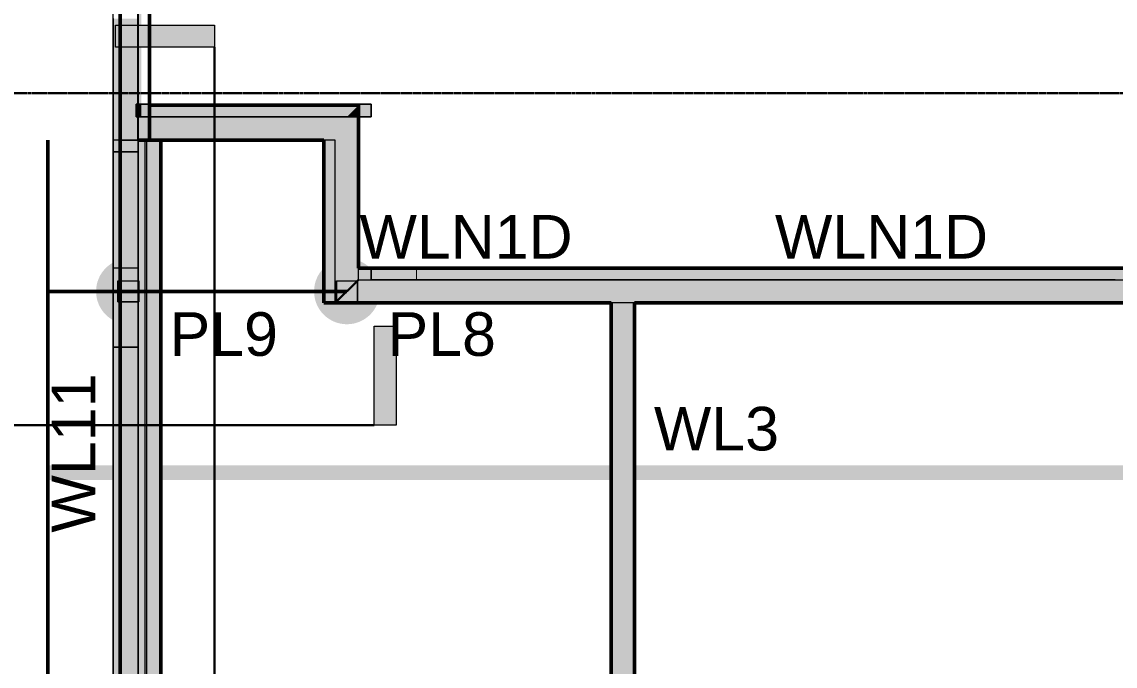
# Model space of a CAD drawing. Header units: inches. Extents: x -4126 to -1814, y 9773 to 12338.
# Drawn here: x -3863.2 to -3486.9, y 11650.1 to 11871.7 of the extents above; entities that cross this region are included whole.
import ezdxf

# ---------------------------------------------------------------- set-up
doc = ezdxf.new("R2010")
doc.units = ezdxf.units.IN
doc.header["$MEASUREMENT"] = 0
doc.linetypes.add('Grid Line 1_2_', pattern=[0.875, 0.5, -0.125, 0.125, -0.125])
for name, color, linetype, lineweight in [('A-WALL', 113, 'Continuous', 13), ('G-ANNO-SCHD', 231, 'Continuous', 30), ('G-ANNO-SYMB', 111, 'Continuous', 30), ('S-COLS', 52, 'Continuous', 9), ('S-FNDN', 32, 'Continuous', 13), ('S-GRID', 1, 'Continuous', 9)]:
    doc.layers.add(name, color=color, linetype=linetype, lineweight=lineweight)
doc.layers.add('loads', color=1, linetype='Continuous')
doc.layers.add('steel_beams', color=4, linetype='Continuous')
doc.styles.add('Arial', font='Arial.ttf', dxfattribs={"height": 18})

# ---------------------------------------------------------------- blocks, each defined once
blk = doc.blocks.new('CTR - 1st Phase - Shell_rvt-1-FRAMING PLAN - 1ST FLOOR')
at = {"layer": 'A-WALL', "lineweight": 5, "transparency": 33554585}
for points in [[(-3829.32, 11830.99), (-3829.32, 11872.85), (-3831.82, 11872.85), (-3831.82, 11830.99)], [(-3823.82, 11830.99), (-3823.2, 11830.99), (-3823.2, 11838.99), (-3823.82, 11838.99), (-3823.82, 11843.36), (-3823.2, 11843.36), (-3823.2, 11872.85), (-3829.32, 11872.85), (-3829.32, 11830.99)], [(-3829.32, 11786.99), (-3829.32, 11826.99), (-3831.82, 11826.99), (-3831.82, 11786.99)], [(-3829.32, 11786.99), (-3823.2, 11786.99), (-3823.2, 11826.99), (-3829.32, 11826.99)], [(-3829.32, 11775.36), (-3829.32, 11782.61), (-3830.2, 11782.61), (-3830.2, 11775.36)], [(-3827.34, 11775.36), (-3823.2, 11775.36), (-3823.2, 11782.61), (-3829.32, 11782.61), (-3829.32, 11775.36), (-3828.14, 11775.36)], [(-3829.32, 11567.79), (-3829.32, 11759.79), (-3831.82, 11759.79), (-3831.82, 11567.79)], [(-3823.2, 11567.79), (-3823.2, 11759.79), (-3829.32, 11759.79), (-3829.32, 11567.79)]]:
    blk.add_hatch(color=13, dxfattribs=at).paths.add_polyline_path(points, flags=0)
h = blk.add_hatch(color=13, dxfattribs=at)
h.paths.add_polyline_path([(-3829.32, 11551.9), (-3829.32, 11567.79), (-3831.82, 11567.79), (-3831.82, 11551.9)], flags=0)
h.paths.add_polyline_path([(-3831.82, 11759.79), (-3829.32, 11759.79), (-3829.32, 11775.36), (-3830.2, 11775.36), (-3830.2, 11782.61), (-3829.32, 11782.61), (-3829.32, 11786.99), (-3831.82, 11786.99), (-3831.82, 11772.87)], flags=0)
h.paths.add_polyline_path([(-3831.82, 11826.99), (-3829.32, 11826.99), (-3829.32, 11830.99), (-3831.82, 11830.99)], flags=0)
h = blk.add_hatch(color=13, dxfattribs=at)
h.paths.add_polyline_path([(-3823.2, 11551.9), (-3823.2, 11567.79), (-3829.32, 11567.79), (-3829.32, 11551.9)], flags=0)
h.paths.add_polyline_path([(-3826.78, 11759.79), (-3823.2, 11759.79), (-3823.2, 11775.36), (-3829.32, 11775.36), (-3829.32, 11759.79)], flags=0)
h.paths.add_polyline_path([(-3823.2, 11782.61), (-3823.2, 11786.99), (-3829.32, 11786.99), (-3829.32, 11782.61), (-3827.6, 11782.61)], flags=0)
h.paths.add_polyline_path([(-3829.32, 11826.99), (-3823.2, 11826.99), (-3823.2, 11830.99), (-3829.32, 11830.99), (-3829.32, 11828.15)], flags=0)
at = {"layer": 'A-WALL', "color": 33}
for p, q in [((-3831.82, 11551.9), (-3831.82, 11933.34)), ((-3823.2, 11933.34), (-3823.2, 11843.36)), ((-3823.2, 11843.33), (-3823.2, 11838.99)), ((-3823.2, 11838.99), (-3823.2, 11782.61)), ((-3829.32, 11826.99), (-3831.82, 11826.99)), ((-3823.2, 11826.99), (-3829.32, 11826.99)), ((-3829.32, 11786.99), (-3831.82, 11786.99)), ((-3823.2, 11786.99), (-3829.32, 11786.99)), ((-3823.2, 11782.61), (-3823.2, 11775.36)), ((-3823.2, 11775.36), (-3823.2, 11556.21)), ((-3829.32, 11759.79), (-3831.82, 11759.79)), ((-3823.2, 11759.79), (-3829.32, 11759.79))]:
    blk.add_line(p, q, dxfattribs=at)
at = {"layer": 'A-WALL', "color": 253}
for p, q in [((-3831.82, 11872.85), (-3831.82, 11830.99)), ((-3831.82, 11830.99), (-3831.82, 11826.99)), ((-3829.32, 11830.99), (-3831.82, 11830.99)), ((-3831.82, 11826.99), (-3831.82, 11786.99)), ((-3831.82, 11826.99), (-3829.32, 11826.99)), ((-3831.82, 11786.99), (-3831.82, 11759.79)), ((-3829.32, 11786.99), (-3831.82, 11786.99)), ((-3823.2, 11775.36), (-3823.2, 11782.61)), ((-3831.82, 11759.79), (-3831.82, 11567.79)), ((-3831.82, 11759.79), (-3829.32, 11759.79))]:
    blk.add_line(p, q, dxfattribs=at)
at = {"layer": 'A-WALL', "color": 9}
for p, q in [((-3823.2, 11830.99), (-3823.2, 11872.85)), ((-3829.32, 11830.99), (-3831.82, 11830.99)), ((-3823.2, 11830.99), (-3829.32, 11830.99)), ((-3823.2, 11830.99), (-3829.32, 11830.99)), ((-3823.2, 11826.99), (-3823.2, 11830.99)), ((-3829.32, 11826.99), (-3823.2, 11826.99)), ((-3823.2, 11786.99), (-3823.2, 11826.99)), ((-3823.2, 11786.99), (-3829.32, 11786.99)), ((-3823.2, 11782.61), (-3823.2, 11786.99)), ((-3823.2, 11759.79), (-3823.2, 11775.36)), ((-3829.32, 11759.79), (-3823.2, 11759.79)), ((-3823.2, 11567.79), (-3823.2, 11759.79))]:
    blk.add_line(p, q, dxfattribs=at)
blk = doc.blocks.new('CTR - 1st Phase - Common Walls_rvt-1-FRAMING PLAN - 1ST FLOOR')
at = {"layer": 'A-WALL', "lineweight": 5, "transparency": 33554585}
for points in [[(-3823.2, 11838.99), (-3823.2, 11843.36), (-3823.82, 11843.36), (-3823.82, 11838.99)], [(-3822.07, 11838.99), (-3822.07, 11843.36), (-3823.2, 11843.33), (-3823.2, 11838.99)], [(-3774.61, 11842.99), (-3773.77, 11842.99), (-3773.77, 11843.36), (-3774.61, 11843.36)], [(-3751.32, 11838.99), (-3747.32, 11842.99), (-3755.32, 11842.99), (-3755.32, 11838.99)], [(-3747.32, 11838.99), (-3747.32, 11842.99), (-3751.32, 11838.99), (-3749.99, 11838.99)], [(-3727.55, 11786.99), (-3727.15, 11786.99), (-3727.15, 11787.36), (-3727.55, 11787.36)], [(-3727.55, 11783.23), (-3727.15, 11783.24), (-3727.15, 11786.99), (-3727.55, 11786.99), (-3727.55, 11784.26)], [(-3727.55, 11782.99), (-3727.15, 11782.99), (-3727.15, 11783.24), (-3727.55, 11783.23)], [(-3725.07, 11782.99), (-3725.07, 11783.27), (-3725.46, 11783.27), (-3725.46, 11782.99)]]:
    blk.add_hatch(color=8, dxfattribs=at).paths.add_polyline_path(points, flags=0)
h = blk.add_hatch(color=8, dxfattribs=at)
h.paths.add_polyline_path([(-3774.61, 11838.99), (-3773.77, 11838.99), (-3773.77, 11842.99), (-3774.61, 11842.99), (-3774.61, 11840.55)], flags=0)
h.paths.add_polyline_path([(-3822.03, 11838.99), (-3821.66, 11838.99), (-3821.66, 11843.36), (-3822.07, 11843.36), (-3822.07, 11838.99)], flags=0)
h = blk.add_hatch(color=8, dxfattribs=at)
h.paths.add_polyline_path([(-3821.66, 11838.99), (-3821.23, 11838.99), (-3821.23, 11843.36), (-3821.66, 11843.36), (-3821.66, 11842.99)], flags=0)
h.paths.add_polyline_path([(-3820.83, 11838.99), (-3775.43, 11838.99), (-3775.43, 11842.99), (-3819.32, 11842.99), (-3819.32, 11843.36), (-3820.83, 11843.36), (-3820.83, 11842.99)], flags=0)
h.paths.add_polyline_path([(-3774.61, 11838.99), (-3774.61, 11842.99), (-3775.04, 11842.99), (-3775.04, 11838.99)], flags=0)
h.paths.add_polyline_path([(-3755.32, 11838.99), (-3755.32, 11842.99), (-3772.95, 11842.99), (-3772.95, 11838.99), (-3759.32, 11838.99)], flags=0)
h.paths.add_polyline_path([(-3773.34, 11838.99), (-3773.34, 11842.99), (-3773.77, 11842.99), (-3773.77, 11838.99)], flags=0)
h = blk.add_hatch(color=8, dxfattribs=at)
h.paths.add_polyline_path([(-3820.83, 11838.99), (-3820.83, 11843.36), (-3821.23, 11843.36), (-3821.23, 11838.99)], flags=0)
h.paths.add_polyline_path([(-3775.43, 11838.99), (-3775.04, 11838.99), (-3775.04, 11842.99), (-3775.43, 11842.99), (-3775.43, 11840.6)], flags=0)
h.paths.add_polyline_path([(-3773.34, 11838.99), (-3772.95, 11838.99), (-3772.95, 11842.99), (-3773.34, 11842.99), (-3773.34, 11840.48)], flags=0)
h = blk.add_hatch(color=8, dxfattribs=at)
h.paths.add_polyline_path([(-3742.95, 11838.99), (-3742.95, 11843.36), (-3772.95, 11843.36), (-3772.95, 11842.99), (-3747.32, 11842.99), (-3747.32, 11838.99)], flags=0)
h.paths.add_polyline_path([(-3775.04, 11842.99), (-3774.61, 11842.99), (-3774.61, 11843.36), (-3775.04, 11843.36)], flags=0)
h.paths.add_polyline_path([(-3775.43, 11842.99), (-3775.43, 11843.36), (-3819.32, 11843.36), (-3819.32, 11842.99), (-3801.85, 11842.99)], flags=0)
h.paths.add_polyline_path([(-3773.77, 11842.99), (-3773.34, 11842.99), (-3773.34, 11843.36), (-3773.77, 11843.36)], flags=0)
h = blk.add_hatch(color=8, dxfattribs=at)
h.paths.add_polyline_path([(-3775.04, 11842.99), (-3775.04, 11843.36), (-3775.43, 11843.36), (-3775.43, 11842.99)], flags=0)
h.paths.add_polyline_path([(-3772.95, 11842.99), (-3772.95, 11843.36), (-3773.34, 11843.36), (-3773.34, 11842.99)], flags=0)
h = blk.add_hatch(color=8, dxfattribs=at)
h.paths.add_polyline_path([(-3742.95, 11786.99), (-3727.55, 11786.99), (-3727.55, 11787.36), (-3742.95, 11787.36)], flags=0)
h.paths.add_polyline_path([(-3726.35, 11786.99), (-3725.89, 11786.99), (-3725.89, 11787.36), (-3727.15, 11787.36), (-3727.15, 11786.99), (-3726.72, 11786.99)], flags=0)
h.paths.add_polyline_path([(-3247.07, 11786.99), (-3247.07, 11787.36), (-3247.91, 11787.36), (-3247.91, 11786.99), (-3247.45, 11786.99)], flags=0)
h.paths.add_polyline_path([(-3294.95, 11786.99), (-3294.95, 11787.36), (-3295.79, 11787.36), (-3295.79, 11786.99), (-3295.33, 11786.99)], flags=0)
h.paths.add_polyline_path([(-3678.43, 11786.99), (-3678.01, 11786.99), (-3678.01, 11787.36), (-3678.84, 11787.36), (-3678.84, 11786.99), (-3678.47, 11786.99)], flags=0)
h.paths.add_polyline_path([(-3342.84, 11786.99), (-3342.84, 11787.36), (-3343.67, 11787.36), (-3343.67, 11786.99), (-3343.21, 11786.99)], flags=0)
h.paths.add_polyline_path([(-3630.54, 11786.99), (-3630.13, 11786.99), (-3630.13, 11787.36), (-3630.96, 11787.36), (-3630.96, 11786.99), (-3630.59, 11786.99)], flags=0)
h.paths.add_polyline_path([(-3390.72, 11786.99), (-3390.72, 11787.36), (-3391.55, 11787.36), (-3391.55, 11786.99), (-3391.09, 11786.99)], flags=0)
h.paths.add_polyline_path([(-3582.66, 11786.99), (-3582.25, 11786.99), (-3582.25, 11787.36), (-3583.08, 11787.36), (-3583.08, 11786.99), (-3582.7, 11786.99)], flags=0)
h.paths.add_polyline_path([(-3438.6, 11786.99), (-3438.6, 11787.36), (-3439.43, 11787.36), (-3439.43, 11786.99), (-3438.98, 11786.99)], flags=0)
h.paths.add_polyline_path([(-3534.78, 11786.99), (-3534.36, 11786.99), (-3534.36, 11787.36), (-3535.2, 11787.36), (-3535.2, 11786.99), (-3534.82, 11786.99)], flags=0)
h.paths.add_polyline_path([(-3486.48, 11786.99), (-3486.48, 11787.36), (-3487.32, 11787.36), (-3487.32, 11786.99), (-3486.86, 11786.99)], flags=0)
h = blk.add_hatch(color=8, dxfattribs=at)
h.paths.add_polyline_path([(-3534.82, 11782.99), (-3534.36, 11782.99), (-3534.36, 11786.99), (-3535.2, 11786.99), (-3535.2, 11782.99)], flags=0)
h.paths.add_polyline_path([(-3438.98, 11782.99), (-3438.6, 11782.99), (-3438.6, 11786.99), (-3439.43, 11786.99), (-3439.43, 11782.99), (-3439.02, 11782.99)], flags=0)
h.paths.add_polyline_path([(-3742.95, 11782.99), (-3727.55, 11783.23), (-3727.55, 11786.99), (-3742.95, 11786.99), (-3742.95, 11786.39)], flags=0)
h.paths.add_polyline_path([(-3486.48, 11782.99), (-3486.48, 11786.99), (-3487.32, 11786.99), (-3487.32, 11782.99), (-3486.86, 11782.99)], flags=0)
h.paths.add_polyline_path([(-3247.07, 11782.99), (-3247.07, 11786.99), (-3247.91, 11786.99), (-3247.91, 11782.99), (-3247.45, 11782.99)], flags=0)
h.paths.add_polyline_path([(-3294.95, 11782.99), (-3294.95, 11786.99), (-3295.79, 11786.99), (-3295.79, 11782.99), (-3295.33, 11782.99)], flags=0)
h.paths.add_polyline_path([(-3678.43, 11782.99), (-3678.01, 11782.99), (-3678.01, 11786.99), (-3678.84, 11786.99), (-3678.84, 11782.99), (-3678.47, 11782.99)], flags=0)
h.paths.add_polyline_path([(-3630.54, 11782.99), (-3630.13, 11782.99), (-3630.13, 11786.99), (-3630.96, 11786.99), (-3630.96, 11782.99), (-3630.59, 11782.99)], flags=0)
h.paths.add_polyline_path([(-3342.84, 11782.99), (-3342.84, 11786.99), (-3343.67, 11786.99), (-3343.67, 11782.99), (-3343.21, 11782.99)], flags=0)
h.paths.add_polyline_path([(-3582.66, 11782.99), (-3582.25, 11782.99), (-3582.25, 11786.99), (-3583.08, 11786.99), (-3583.08, 11782.99), (-3582.7, 11782.99)], flags=0)
h.paths.add_polyline_path([(-3391.13, 11782.99), (-3390.72, 11782.99), (-3390.72, 11786.99), (-3391.55, 11786.99), (-3391.55, 11782.99), (-3391.18, 11782.99)], flags=0)
h.paths.add_polyline_path([(-3727.15, 11783.24), (-3725.89, 11783.26), (-3725.89, 11786.99), (-3727.15, 11786.99), (-3727.15, 11784.21)], flags=0)
h = blk.add_hatch(color=8, dxfattribs=at)
h.paths.add_polyline_path([(-3246.25, 11786.99), (-3203.32, 11786.99), (-3203.32, 11787.36), (-3246.25, 11787.36)], flags=0)
h.paths.add_polyline_path([(-3725.89, 11786.99), (-3725.46, 11786.99), (-3725.46, 11787.36), (-3725.89, 11787.36)], flags=0)
h.paths.add_polyline_path([(-3246.64, 11786.99), (-3246.64, 11787.36), (-3247.07, 11787.36), (-3247.07, 11786.99)], flags=0)
h.paths.add_polyline_path([(-3725.07, 11786.99), (-3679.67, 11786.99), (-3679.67, 11787.36), (-3725.07, 11787.36)], flags=0)
h.paths.add_polyline_path([(-3679.27, 11786.99), (-3678.84, 11786.99), (-3678.84, 11787.36), (-3679.27, 11787.36)], flags=0)
h.paths.add_polyline_path([(-3247.91, 11786.99), (-3247.91, 11787.36), (-3248.34, 11787.36), (-3248.34, 11786.99)], flags=0)
h.paths.add_polyline_path([(-3678.01, 11786.99), (-3677.58, 11786.99), (-3677.58, 11787.36), (-3678.01, 11787.36)], flags=0)
h.paths.add_polyline_path([(-3248.73, 11786.99), (-3248.73, 11787.36), (-3294.13, 11787.36), (-3294.13, 11786.99), (-3261.58, 11786.99)], flags=0)
h.paths.add_polyline_path([(-3677.19, 11786.99), (-3631.78, 11786.99), (-3631.78, 11787.36), (-3677.19, 11787.36)], flags=0)
h.paths.add_polyline_path([(-3631.39, 11786.99), (-3630.96, 11786.99), (-3630.96, 11787.36), (-3631.39, 11787.36)], flags=0)
h.paths.add_polyline_path([(-3294.52, 11786.99), (-3294.52, 11787.36), (-3294.95, 11787.36), (-3294.95, 11786.99)], flags=0)
h.paths.add_polyline_path([(-3295.79, 11786.99), (-3295.79, 11787.36), (-3296.22, 11787.36), (-3296.22, 11786.99)], flags=0)
h.paths.add_polyline_path([(-3296.61, 11786.99), (-3296.61, 11787.36), (-3342.01, 11787.36), (-3342.01, 11786.99)], flags=0)
h.paths.add_polyline_path([(-3630.13, 11786.99), (-3629.7, 11786.99), (-3629.7, 11787.36), (-3630.13, 11787.36)], flags=0)
h.paths.add_polyline_path([(-3342.41, 11786.99), (-3342.41, 11787.36), (-3342.84, 11787.36), (-3342.84, 11786.99)], flags=0)
h.paths.add_polyline_path([(-3629.3, 11786.99), (-3583.9, 11786.99), (-3583.9, 11787.36), (-3629.3, 11787.36)], flags=0)
h.paths.add_polyline_path([(-3343.67, 11786.99), (-3343.67, 11787.36), (-3344.1, 11787.36), (-3344.1, 11786.99)], flags=0)
h.paths.add_polyline_path([(-3583.51, 11786.99), (-3583.08, 11786.99), (-3583.08, 11787.36), (-3583.51, 11787.36)], flags=0)
h.paths.add_polyline_path([(-3344.49, 11786.99), (-3344.49, 11787.36), (-3389.89, 11787.36), (-3389.89, 11786.99)], flags=0)
h.paths.add_polyline_path([(-3582.25, 11786.99), (-3581.82, 11786.99), (-3581.82, 11787.36), (-3582.25, 11787.36)], flags=0)
h.paths.add_polyline_path([(-3390.29, 11786.99), (-3390.29, 11787.36), (-3390.72, 11787.36), (-3390.72, 11786.99)], flags=0)
h.paths.add_polyline_path([(-3581.42, 11786.99), (-3536.02, 11786.99), (-3536.02, 11787.36), (-3581.42, 11787.36)], flags=0)
h.paths.add_polyline_path([(-3391.55, 11786.99), (-3391.55, 11787.36), (-3391.98, 11787.36), (-3391.98, 11786.99)], flags=0)
h.paths.add_polyline_path([(-3535.63, 11786.99), (-3535.2, 11786.99), (-3535.2, 11787.36), (-3535.63, 11787.36)], flags=0)
h.paths.add_polyline_path([(-3392.37, 11786.99), (-3392.37, 11787.36), (-3437.78, 11787.36), (-3437.78, 11786.99), (-3396.64, 11786.99)], flags=0)
h.paths.add_polyline_path([(-3438.17, 11786.99), (-3438.17, 11787.36), (-3438.6, 11787.36), (-3438.6, 11786.99)], flags=0)
h.paths.add_polyline_path([(-3534.36, 11786.99), (-3533.93, 11786.99), (-3533.93, 11787.36), (-3534.36, 11787.36)], flags=0)
h.paths.add_polyline_path([(-3533.54, 11786.99), (-3488.14, 11786.99), (-3488.14, 11787.36), (-3533.54, 11787.36)], flags=0)
h.paths.add_polyline_path([(-3467.77, 11786.99), (-3440.26, 11787.03), (-3440.26, 11787.36), (-3485.66, 11787.36), (-3485.66, 11786.99), (-3472.32, 11786.99)], flags=0)
h.paths.add_polyline_path([(-3487.32, 11786.99), (-3487.32, 11787.36), (-3487.74, 11787.36), (-3487.74, 11786.99)], flags=0)
h.paths.add_polyline_path([(-3486.48, 11786.99), (-3486.05, 11786.99), (-3486.05, 11787.36), (-3486.48, 11787.36), (-3486.48, 11787.07)], flags=0)
h.paths.add_polyline_path([(-3439.43, 11786.99), (-3439.43, 11787.36), (-3439.86, 11787.36), (-3439.86, 11786.99)], flags=0)
h = blk.add_hatch(color=8, dxfattribs=at)
h.paths.add_polyline_path([(-3715.66, 11782.99), (-3679.67, 11782.99), (-3679.67, 11786.99), (-3725.07, 11786.99), (-3725.07, 11783.27), (-3718.71, 11783.37)], flags=0)
h.paths.add_polyline_path([(-3658.32, 11782.99), (-3631.78, 11782.99), (-3631.78, 11786.99), (-3677.19, 11786.99), (-3677.19, 11782.99), (-3660.32, 11782.99)], flags=0)
h.paths.add_polyline_path([(-3631.39, 11782.99), (-3630.96, 11782.99), (-3630.96, 11786.99), (-3631.39, 11786.99), (-3631.39, 11784.76)], flags=0)
h.paths.add_polyline_path([(-3677.58, 11782.99), (-3677.58, 11786.99), (-3678.01, 11786.99), (-3678.01, 11782.99)], flags=0)
h.paths.add_polyline_path([(-3678.84, 11782.99), (-3678.84, 11786.99), (-3679.27, 11786.99), (-3679.27, 11782.99)], flags=0)
h.paths.add_polyline_path([(-3582.25, 11782.99), (-3581.82, 11782.99), (-3581.82, 11786.99), (-3582.25, 11786.99), (-3582.25, 11785.54)], flags=0)
h.paths.add_polyline_path([(-3629.7, 11782.99), (-3629.7, 11786.99), (-3630.13, 11786.99), (-3630.13, 11782.99)], flags=0)
h.paths.add_polyline_path([(-3487.32, 11782.99), (-3487.32, 11786.99), (-3487.74, 11786.99), (-3487.74, 11782.99)], flags=0)
h.paths.add_polyline_path([(-3488.14, 11782.99), (-3488.14, 11786.99), (-3533.54, 11786.99), (-3533.54, 11782.99), (-3531.71, 11782.99)], flags=0)
h.paths.add_polyline_path([(-3533.93, 11782.99), (-3533.93, 11786.99), (-3534.36, 11786.99), (-3534.36, 11782.99)], flags=0)
h.paths.add_polyline_path([(-3535.2, 11782.99), (-3535.2, 11786.99), (-3535.63, 11786.99), (-3535.63, 11782.99)], flags=0)
h.paths.add_polyline_path([(-3629.3, 11782.99), (-3583.9, 11782.99), (-3583.9, 11786.99), (-3629.3, 11786.99), (-3629.3, 11784.8)], flags=0)
h.paths.add_polyline_path([(-3583.51, 11782.99), (-3583.08, 11782.99), (-3583.08, 11786.99), (-3583.51, 11786.99), (-3583.51, 11785.52)], flags=0)
h.paths.add_polyline_path([(-3536.02, 11782.99), (-3536.02, 11786.99), (-3581.42, 11786.99), (-3581.42, 11782.99)], flags=0)
h.paths.add_polyline_path([(-3460.02, 11782.99), (-3440.26, 11782.99), (-3440.26, 11786.99), (-3485.66, 11786.99), (-3485.66, 11782.99), (-3467.77, 11782.99)], flags=0)
h.paths.add_polyline_path([(-3344.1, 11782.99), (-3343.67, 11782.99), (-3343.67, 11786.99), (-3344.1, 11786.99), (-3344.1, 11785.32)], flags=0)
h.paths.add_polyline_path([(-3486.05, 11782.99), (-3486.05, 11786.99), (-3486.48, 11786.99), (-3486.48, 11782.99)], flags=0)
h.paths.add_polyline_path([(-3344.49, 11782.99), (-3344.49, 11786.99), (-3389.89, 11786.99), (-3389.89, 11782.99)], flags=0)
h.paths.add_polyline_path([(-3390.29, 11782.99), (-3390.29, 11786.99), (-3390.72, 11786.99), (-3390.72, 11782.99)], flags=0)
h.paths.add_polyline_path([(-3391.55, 11782.99), (-3391.55, 11786.99), (-3391.98, 11786.99), (-3391.98, 11782.99)], flags=0)
h.paths.add_polyline_path([(-3439.86, 11782.99), (-3439.43, 11782.99), (-3439.43, 11786.99), (-3439.86, 11786.99), (-3439.86, 11786.9)], flags=0)
h.paths.add_polyline_path([(-3392.37, 11782.99), (-3392.37, 11786.99), (-3437.78, 11786.99), (-3437.78, 11782.99), (-3396.64, 11782.99)], flags=0)
h.paths.add_polyline_path([(-3438.17, 11782.99), (-3438.17, 11786.99), (-3438.6, 11786.99), (-3438.6, 11782.99)], flags=0)
h.paths.add_polyline_path([(-3342.41, 11782.99), (-3342.41, 11786.99), (-3342.84, 11786.99), (-3342.84, 11782.99)], flags=0)
h.paths.add_polyline_path([(-3296.22, 11782.99), (-3295.79, 11782.99), (-3295.79, 11786.99), (-3296.22, 11786.99), (-3296.22, 11784.53)], flags=0)
h.paths.add_polyline_path([(-3296.61, 11782.99), (-3296.61, 11786.99), (-3342.01, 11786.99), (-3342.01, 11782.99)], flags=0)
h.paths.add_polyline_path([(-3248.73, 11782.99), (-3248.73, 11786.99), (-3294.13, 11786.99), (-3294.13, 11782.99), (-3260.32, 11782.99)], flags=0)
h.paths.add_polyline_path([(-3203.32, 11782.99), (-3203.32, 11786.99), (-3246.25, 11786.99), (-3246.25, 11782.99), (-3211.32, 11782.99)], flags=0)
h.paths.add_polyline_path([(-3247.07, 11782.99), (-3246.64, 11782.99), (-3246.64, 11786.99), (-3247.07, 11786.99), (-3247.07, 11783.49)], flags=0)
h.paths.add_polyline_path([(-3248.34, 11782.99), (-3247.91, 11782.99), (-3247.91, 11786.99), (-3248.34, 11786.99), (-3248.34, 11783.44)], flags=0)
h.paths.add_polyline_path([(-3294.95, 11782.99), (-3294.52, 11782.99), (-3294.52, 11786.99), (-3294.95, 11786.99), (-3294.95, 11784.51)], flags=0)
h.paths.add_polyline_path([(-3725.89, 11783.26), (-3725.46, 11783.27), (-3725.46, 11786.99), (-3725.89, 11786.99), (-3725.89, 11784.03)], flags=0)
h = blk.add_hatch(color=8, dxfattribs=at)
h.paths.add_polyline_path([(-3246.25, 11786.99), (-3246.25, 11787.36), (-3246.64, 11787.36), (-3246.64, 11786.99)], flags=0)
h.paths.add_polyline_path([(-3679.67, 11786.99), (-3679.27, 11786.99), (-3679.27, 11787.36), (-3679.67, 11787.36)], flags=0)
h.paths.add_polyline_path([(-3725.46, 11786.99), (-3725.07, 11786.99), (-3725.07, 11787.36), (-3725.46, 11787.36)], flags=0)
h.paths.add_polyline_path([(-3248.34, 11786.99), (-3248.34, 11787.36), (-3248.73, 11787.36), (-3248.73, 11786.99)], flags=0)
h.paths.add_polyline_path([(-3677.58, 11786.99), (-3677.19, 11786.99), (-3677.19, 11787.36), (-3677.58, 11787.36)], flags=0)
h.paths.add_polyline_path([(-3294.13, 11786.99), (-3294.13, 11787.36), (-3294.52, 11787.36), (-3294.52, 11786.99)], flags=0)
h.paths.add_polyline_path([(-3631.78, 11786.99), (-3631.39, 11786.99), (-3631.39, 11787.36), (-3631.78, 11787.36)], flags=0)
h.paths.add_polyline_path([(-3342.01, 11786.99), (-3342.01, 11787.36), (-3342.41, 11787.36), (-3342.41, 11786.99)], flags=0)
h.paths.add_polyline_path([(-3583.9, 11786.99), (-3583.51, 11786.99), (-3583.51, 11787.36), (-3583.9, 11787.36)], flags=0)
h.paths.add_polyline_path([(-3296.22, 11786.99), (-3296.22, 11787.36), (-3296.61, 11787.36), (-3296.61, 11786.99)], flags=0)
h.paths.add_polyline_path([(-3629.7, 11786.99), (-3629.3, 11786.99), (-3629.3, 11787.36), (-3629.7, 11787.36)], flags=0)
h.paths.add_polyline_path([(-3389.89, 11786.99), (-3389.89, 11787.36), (-3390.29, 11787.36), (-3390.29, 11786.99)], flags=0)
h.paths.add_polyline_path([(-3536.02, 11786.99), (-3535.63, 11786.99), (-3535.63, 11787.36), (-3536.02, 11787.36)], flags=0)
h.paths.add_polyline_path([(-3344.1, 11786.99), (-3344.1, 11787.36), (-3344.49, 11787.36), (-3344.49, 11786.99)], flags=0)
h.paths.add_polyline_path([(-3581.82, 11786.99), (-3581.42, 11786.99), (-3581.42, 11787.36), (-3581.82, 11787.36)], flags=0)
h.paths.add_polyline_path([(-3391.98, 11786.99), (-3391.98, 11787.36), (-3392.37, 11787.36), (-3392.37, 11786.99)], flags=0)
h.paths.add_polyline_path([(-3438.17, 11786.99), (-3437.78, 11786.99), (-3437.78, 11787.36), (-3438.17, 11787.36), (-3438.17, 11786.99)], flags=0)
h.paths.add_polyline_path([(-3488.14, 11786.99), (-3487.74, 11786.99), (-3487.74, 11787.36), (-3488.14, 11787.36), (-3488.14, 11787.04)], flags=0)
h.paths.add_polyline_path([(-3533.93, 11786.99), (-3533.54, 11786.99), (-3533.54, 11787.36), (-3533.93, 11787.36)], flags=0)
h.paths.add_polyline_path([(-3486.05, 11786.99), (-3485.66, 11786.99), (-3485.66, 11787.36), (-3486.05, 11787.36), (-3486.05, 11787.07)], flags=0)
h.paths.add_polyline_path([(-3439.86, 11786.99), (-3439.86, 11787.36), (-3440.26, 11787.36), (-3440.26, 11786.99)], flags=0)
h = blk.add_hatch(color=8, dxfattribs=at)
h.paths.add_polyline_path([(-3677.19, 11782.99), (-3677.19, 11786.99), (-3677.58, 11786.99), (-3677.58, 11782.99)], flags=0)
h.paths.add_polyline_path([(-3631.78, 11782.99), (-3631.39, 11782.99), (-3631.39, 11786.99), (-3631.78, 11786.99), (-3631.78, 11784.76)], flags=0)
h.paths.add_polyline_path([(-3679.67, 11782.99), (-3679.27, 11782.99), (-3679.27, 11786.99), (-3679.67, 11786.99), (-3679.67, 11783.95)], flags=0)
h.paths.add_polyline_path([(-3533.54, 11782.99), (-3533.54, 11786.99), (-3533.93, 11786.99), (-3533.93, 11782.99)], flags=0)
h.paths.add_polyline_path([(-3581.42, 11782.99), (-3581.42, 11786.99), (-3581.82, 11786.99), (-3581.82, 11782.99)], flags=0)
h.paths.add_polyline_path([(-3488.14, 11782.99), (-3487.74, 11782.99), (-3487.74, 11786.99), (-3488.14, 11786.99)], flags=0)
h.paths.add_polyline_path([(-3536.02, 11782.99), (-3535.63, 11782.99), (-3535.63, 11786.99), (-3536.02, 11786.99), (-3536.02, 11786.28)], flags=0)
h.paths.add_polyline_path([(-3629.3, 11782.99), (-3629.3, 11786.99), (-3629.7, 11786.99), (-3629.7, 11782.99)], flags=0)
h.paths.add_polyline_path([(-3583.9, 11782.99), (-3583.51, 11782.99), (-3583.51, 11786.99), (-3583.9, 11786.99), (-3583.9, 11785.52)], flags=0)
h.paths.add_polyline_path([(-3439.86, 11782.99), (-3439.86, 11786.99), (-3440.26, 11786.99), (-3440.26, 11782.99)], flags=0)
h.paths.add_polyline_path([(-3485.66, 11782.99), (-3485.66, 11786.99), (-3486.05, 11786.99), (-3486.05, 11782.99)], flags=0)
h.paths.add_polyline_path([(-3437.78, 11782.99), (-3437.78, 11786.99), (-3438.17, 11786.99), (-3438.17, 11782.99)], flags=0)
h.paths.add_polyline_path([(-3344.1, 11782.99), (-3344.1, 11786.99), (-3344.49, 11786.99), (-3344.49, 11782.99)], flags=0)
h.paths.add_polyline_path([(-3392.37, 11782.99), (-3391.98, 11782.99), (-3391.98, 11786.99), (-3392.37, 11786.99), (-3392.37, 11786.12)], flags=0)
h.paths.add_polyline_path([(-3389.89, 11782.99), (-3389.89, 11786.99), (-3390.29, 11786.99), (-3390.29, 11782.99)], flags=0)
h.paths.add_polyline_path([(-3342.01, 11782.99), (-3342.01, 11786.99), (-3342.41, 11786.99), (-3342.41, 11782.99)], flags=0)
h.paths.add_polyline_path([(-3296.61, 11782.99), (-3296.22, 11782.99), (-3296.22, 11786.99), (-3296.61, 11786.99), (-3296.61, 11784.53)], flags=0)
h.paths.add_polyline_path([(-3294.52, 11782.99), (-3294.13, 11782.99), (-3294.13, 11786.99), (-3294.52, 11786.99), (-3294.52, 11784.5)], flags=0)
h.paths.add_polyline_path([(-3246.25, 11782.99), (-3246.25, 11786.99), (-3246.64, 11786.99), (-3246.64, 11782.99)], flags=0)
h.paths.add_polyline_path([(-3248.73, 11782.99), (-3248.34, 11782.99), (-3248.34, 11786.99), (-3248.73, 11786.99), (-3248.73, 11783.43)], flags=0)
h.paths.add_polyline_path([(-3725.46, 11783.27), (-3725.07, 11783.27), (-3725.07, 11786.99), (-3725.46, 11786.99), (-3725.46, 11783.97)], flags=0)
h = blk.add_hatch(color=8, dxfattribs=at)
h.paths.add_polyline_path([(-3726.27, 11782.99), (-3725.89, 11782.99), (-3725.89, 11783.26), (-3727.15, 11783.24), (-3727.15, 11782.99), (-3726.31, 11782.99)], flags=0)
h.paths.add_polyline_path([(-3727.55, 11782.99), (-3727.55, 11783.23), (-3742.95, 11782.99), (-3734.32, 11782.99)], flags=0)
h = blk.add_hatch(color=8, dxfattribs=at)
h.paths.add_polyline_path([(-3725.46, 11782.99), (-3725.46, 11783.27), (-3725.89, 11783.26), (-3725.89, 11782.99)], flags=0)
h.paths.add_polyline_path([(-3718.32, 11782.99), (-3715.66, 11782.99), (-3718.71, 11783.37), (-3725.07, 11783.27), (-3725.07, 11782.99)], flags=0)
at = {"layer": 'A-WALL', "color": 33}
for p, q in [((-3823.82, 11843.36), (-3823.2, 11843.36)), ((-3823.2, 11843.36), (-3823.82, 11843.36)), ((-3823.82, 11838.99), (-3823.82, 11843.36)), ((-3823.82, 11843.36), (-3823.82, 11838.99)), ((-3823.82, 11838.99), (-3823.2, 11838.99)), ((-3823.2, 11838.99), (-3823.82, 11838.99))]:
    blk.add_line(p, q, dxfattribs=at)
at = {"layer": 'A-WALL', "color": 253}
for p, q in [((-3823.2, 11843.36), (-3822.07, 11843.36)), ((-3822.03, 11843.36), (-3821.66, 11843.36)), ((-3821.66, 11843.36), (-3821.23, 11843.36)), ((-3821.23, 11843.36), (-3820.83, 11843.36)), ((-3820.83, 11843.36), (-3819.32, 11843.36)), ((-3819.32, 11843.36), (-3775.43, 11843.36)), ((-3775.43, 11843.36), (-3775.04, 11843.36)), ((-3775.04, 11843.36), (-3774.61, 11843.36)), ((-3774.61, 11843.36), (-3774.23, 11843.36)), ((-3774.15, 11843.36), (-3773.77, 11843.36)), ((-3773.77, 11843.36), (-3773.34, 11843.36)), ((-3773.34, 11843.36), (-3772.95, 11843.36)), ((-3772.95, 11843.36), (-3742.95, 11843.36)), ((-3742.95, 11838.99), (-3742.95, 11843.36)), ((-3822.07, 11838.99), (-3823.2, 11838.99)), ((-3821.66, 11838.99), (-3822.03, 11838.99)), ((-3742.95, 11787.36), (-3727.55, 11787.36)), ((-3742.95, 11787.36), (-3742.95, 11786.99)), ((-3742.95, 11786.99), (-3742.95, 11786.8)), ((-3742.95, 11786.79), (-3742.95, 11782.99)), ((-3727.15, 11787.36), (-3726.35, 11787.36)), ((-3726.27, 11787.36), (-3725.89, 11787.36)), ((-3725.89, 11787.36), (-3725.46, 11787.36)), ((-3725.46, 11787.36), (-3725.07, 11787.36)), ((-3725.07, 11787.36), (-3679.67, 11787.36)), ((-3679.67, 11787.36), (-3679.27, 11787.36)), ((-3679.27, 11787.36), (-3678.84, 11787.36)), ((-3678.84, 11787.36), (-3678.47, 11787.36)), ((-3678.38, 11787.36), (-3678.01, 11787.36)), ((-3678.01, 11787.36), (-3677.58, 11787.36)), ((-3677.58, 11787.36), (-3677.19, 11787.36)), ((-3677.19, 11787.36), (-3631.78, 11787.36)), ((-3631.78, 11787.36), (-3631.39, 11787.36)), ((-3631.39, 11787.36), (-3630.96, 11787.36)), ((-3630.96, 11787.36), (-3630.59, 11787.36)), ((-3630.5, 11787.36), (-3630.13, 11787.36)), ((-3630.13, 11787.36), (-3629.7, 11787.36)), ((-3629.7, 11787.36), (-3629.3, 11787.36)), ((-3629.3, 11787.36), (-3583.9, 11787.36)), ((-3583.9, 11787.36), (-3583.51, 11787.36)), ((-3583.51, 11787.36), (-3583.08, 11787.36)), ((-3583.08, 11787.36), (-3582.7, 11787.36)), ((-3582.62, 11787.36), (-3582.25, 11787.36)), ((-3582.25, 11787.36), (-3581.82, 11787.36)), ((-3581.82, 11787.36), (-3581.42, 11787.36)), ((-3581.42, 11787.36), (-3536.02, 11787.36)), ((-3536.02, 11787.36), (-3535.63, 11787.36)), ((-3535.63, 11787.36), (-3535.2, 11787.36)), ((-3535.2, 11787.36), (-3534.82, 11787.36)), ((-3534.74, 11787.36), (-3534.36, 11787.36)), ((-3534.36, 11787.36), (-3533.93, 11787.36)), ((-3533.93, 11787.36), (-3533.54, 11787.36)), ((-3533.54, 11787.36), (-3488.14, 11787.36)), ((-3488.14, 11787.36), (-3487.74, 11787.36)), ((-3487.74, 11787.36), (-3487.32, 11787.36)), ((-3487.32, 11787.36), (-3486.94, 11787.36))]:
    blk.add_line(p, q, dxfattribs=at)
at = {"layer": 'A-WALL', "color": 9}
for p, q in [((-3822.07, 11843.36), (-3823.2, 11843.36)), ((-3821.66, 11843.36), (-3822.03, 11843.36)), ((-3821.23, 11843.36), (-3821.66, 11843.36)), ((-3820.83, 11843.36), (-3821.23, 11843.36)), ((-3819.32, 11843.36), (-3820.83, 11843.36)), ((-3775.43, 11843.36), (-3819.32, 11843.36)), ((-3775.04, 11843.36), (-3775.43, 11843.36)), ((-3774.23, 11843.36), (-3775.04, 11843.36)), ((-3773.34, 11843.36), (-3774.15, 11843.36)), ((-3772.95, 11843.36), (-3773.34, 11843.36)), ((-3742.95, 11843.36), (-3772.95, 11843.36)), ((-3742.95, 11843.36), (-3742.95, 11838.99)), ((-3823.2, 11838.99), (-3822.07, 11838.99)), ((-3822.03, 11838.99), (-3821.66, 11838.99)), ((-3821.66, 11838.99), (-3821.23, 11838.99)), ((-3821.23, 11838.99), (-3821.66, 11838.99)), ((-3821.23, 11838.99), (-3820.83, 11838.99)), ((-3820.83, 11838.99), (-3821.23, 11838.99)), ((-3820.83, 11838.99), (-3819.32, 11838.99)), ((-3819.32, 11838.99), (-3820.83, 11838.99)), ((-3819.32, 11838.99), (-3775.43, 11838.99)), ((-3775.43, 11838.99), (-3819.32, 11838.99)), ((-3775.43, 11838.99), (-3775.04, 11838.99)), ((-3775.04, 11838.99), (-3775.43, 11838.99)), ((-3775.04, 11838.99), (-3774.61, 11838.99)), ((-3774.61, 11838.99), (-3775.04, 11838.99)), ((-3774.61, 11838.99), (-3774.23, 11838.99)), ((-3774.23, 11838.99), (-3774.61, 11838.99)), ((-3774.15, 11838.99), (-3773.77, 11838.99)), ((-3773.77, 11838.99), (-3774.15, 11838.99)), ((-3773.77, 11838.99), (-3773.34, 11838.99)), ((-3773.34, 11838.99), (-3773.77, 11838.99)), ((-3773.34, 11838.99), (-3772.95, 11838.99)), ((-3772.95, 11838.99), (-3773.34, 11838.99)), ((-3772.95, 11838.99), (-3747.32, 11838.99)), ((-3751.32, 11838.99), (-3772.95, 11838.99)), ((-3747.32, 11838.99), (-3751.32, 11838.99)), ((-3747.32, 11838.99), (-3742.95, 11838.99)), ((-3742.95, 11838.99), (-3747.32, 11838.99)), ((-3727.55, 11787.36), (-3742.95, 11787.36)), ((-3742.95, 11786.99), (-3742.95, 11787.36)), ((-3742.95, 11786.8), (-3742.95, 11786.99)), ((-3742.95, 11782.99), (-3742.95, 11786.79)), ((-3727.15, 11787.36), (-3727.55, 11787.36)), ((-3727.55, 11787.36), (-3727.15, 11787.36)), ((-3726.35, 11787.36), (-3727.15, 11787.36)), ((-3725.46, 11787.36), (-3726.27, 11787.36)), ((-3725.07, 11787.36), (-3725.46, 11787.36)), ((-3679.67, 11787.36), (-3725.07, 11787.36)), ((-3679.27, 11787.36), (-3679.67, 11787.36)), ((-3678.47, 11787.36), (-3679.27, 11787.36)), ((-3677.58, 11787.36), (-3678.38, 11787.36)), ((-3677.19, 11787.36), (-3677.58, 11787.36)), ((-3631.78, 11787.36), (-3677.19, 11787.36)), ((-3631.39, 11787.36), (-3631.78, 11787.36)), ((-3630.59, 11787.36), (-3631.39, 11787.36)), ((-3629.7, 11787.36), (-3630.5, 11787.36)), ((-3629.3, 11787.36), (-3629.7, 11787.36)), ((-3583.9, 11787.36), (-3629.3, 11787.36)), ((-3583.51, 11787.36), (-3583.9, 11787.36)), ((-3582.7, 11787.36), (-3583.51, 11787.36)), ((-3581.82, 11787.36), (-3582.62, 11787.36)), ((-3581.42, 11787.36), (-3581.82, 11787.36)), ((-3536.02, 11787.36), (-3581.42, 11787.36)), ((-3535.63, 11787.36), (-3536.02, 11787.36)), ((-3534.82, 11787.36), (-3535.63, 11787.36)), ((-3533.93, 11787.36), (-3534.74, 11787.36)), ((-3533.54, 11787.36), (-3533.93, 11787.36)), ((-3488.14, 11787.36), (-3533.54, 11787.36)), ((-3487.74, 11787.36), (-3488.14, 11787.36)), ((-3486.94, 11787.36), (-3487.74, 11787.36)), ((-3727.55, 11782.99), (-3742.95, 11782.99)), ((-3742.95, 11782.99), (-3727.55, 11782.99)), ((-3727.55, 11782.99), (-3727.15, 11782.99)), ((-3726.35, 11782.99), (-3727.15, 11782.99)), ((-3727.15, 11782.99), (-3726.35, 11782.99)), ((-3725.89, 11782.99), (-3726.27, 11782.99)), ((-3726.27, 11782.99), (-3725.89, 11782.99)), ((-3725.46, 11782.99), (-3725.89, 11782.99)), ((-3725.89, 11782.99), (-3725.46, 11782.99)), ((-3725.07, 11782.99), (-3725.46, 11782.99)), ((-3725.46, 11782.99), (-3725.07, 11782.99)), ((-3679.67, 11782.99), (-3725.07, 11782.99)), ((-3725.07, 11782.99), (-3679.67, 11782.99)), ((-3679.27, 11782.99), (-3679.67, 11782.99)), ((-3679.67, 11782.99), (-3679.27, 11782.99)), ((-3678.84, 11782.99), (-3679.27, 11782.99)), ((-3679.27, 11782.99), (-3678.84, 11782.99)), ((-3678.47, 11782.99), (-3678.84, 11782.99)), ((-3678.84, 11782.99), (-3678.47, 11782.99)), ((-3678.01, 11782.99), (-3678.38, 11782.99)), ((-3678.38, 11782.99), (-3678.01, 11782.99)), ((-3677.58, 11782.99), (-3678.01, 11782.99)), ((-3678.01, 11782.99), (-3677.58, 11782.99)), ((-3677.19, 11782.99), (-3677.58, 11782.99)), ((-3677.58, 11782.99), (-3677.19, 11782.99)), ((-3631.78, 11782.99), (-3677.19, 11782.99)), ((-3677.19, 11782.99), (-3631.78, 11782.99)), ((-3631.39, 11782.99), (-3631.78, 11782.99)), ((-3631.78, 11782.99), (-3631.39, 11782.99)), ((-3630.96, 11782.99), (-3631.39, 11782.99)), ((-3631.39, 11782.99), (-3630.96, 11782.99)), ((-3630.59, 11782.99), (-3630.96, 11782.99)), ((-3630.96, 11782.99), (-3630.59, 11782.99)), ((-3630.13, 11782.99), (-3630.5, 11782.99)), ((-3630.5, 11782.99), (-3630.13, 11782.99)), ((-3629.7, 11782.99), (-3630.13, 11782.99)), ((-3630.13, 11782.99), (-3629.7, 11782.99)), ((-3629.3, 11782.99), (-3629.7, 11782.99)), ((-3629.7, 11782.99), (-3629.3, 11782.99)), ((-3583.9, 11782.99), (-3629.3, 11782.99)), ((-3629.3, 11782.99), (-3583.9, 11782.99)), ((-3583.51, 11782.99), (-3583.9, 11782.99)), ((-3583.9, 11782.99), (-3583.51, 11782.99)), ((-3583.08, 11782.99), (-3583.51, 11782.99)), ((-3583.51, 11782.99), (-3583.08, 11782.99)), ((-3582.7, 11782.99), (-3583.08, 11782.99)), ((-3583.08, 11782.99), (-3582.7, 11782.99)), ((-3582.25, 11782.99), (-3582.62, 11782.99)), ((-3582.62, 11782.99), (-3582.25, 11782.99)), ((-3581.82, 11782.99), (-3582.25, 11782.99)), ((-3582.25, 11782.99), (-3581.82, 11782.99)), ((-3581.42, 11782.99), (-3581.82, 11782.99)), ((-3581.82, 11782.99), (-3581.42, 11782.99)), ((-3536.02, 11782.99), (-3581.42, 11782.99)), ((-3581.42, 11782.99), (-3536.02, 11782.99)), ((-3535.63, 11782.99), (-3536.02, 11782.99)), ((-3536.02, 11782.99), (-3535.63, 11782.99)), ((-3535.2, 11782.99), (-3535.63, 11782.99)), ((-3535.63, 11782.99), (-3535.2, 11782.99)), ((-3534.82, 11782.99), (-3535.2, 11782.99)), ((-3535.2, 11782.99), (-3534.82, 11782.99)), ((-3534.36, 11782.99), (-3534.74, 11782.99)), ((-3534.74, 11782.99), (-3534.36, 11782.99)), ((-3533.93, 11782.99), (-3534.36, 11782.99)), ((-3534.36, 11782.99), (-3533.93, 11782.99)), ((-3533.54, 11782.99), (-3533.93, 11782.99)), ((-3533.93, 11782.99), (-3533.54, 11782.99)), ((-3488.14, 11782.99), (-3533.54, 11782.99)), ((-3533.54, 11782.99), (-3488.14, 11782.99)), ((-3487.74, 11782.99), (-3488.14, 11782.99)), ((-3488.14, 11782.99), (-3487.74, 11782.99)), ((-3487.32, 11782.99), (-3487.74, 11782.99)), ((-3487.74, 11782.99), (-3487.32, 11782.99)), ((-3486.94, 11782.99), (-3487.32, 11782.99)), ((-3487.32, 11782.99), (-3486.94, 11782.99))]:
    blk.add_line(p, q, dxfattribs=at)
at = {"layer": 'A-WALL', "color": 254}
blk.add_line((-3727.15, 11782.99), (-3727.55, 11782.99), dxfattribs=at)
blk = doc.blocks.new('Section - Extremo final de sección - Rellenado-14997-FRAMING PLAN - 1ST FLOOR')
at = {"layer": 'G-ANNO-SYMB', "lineweight": 9}
blk.add_hatch(color=256, dxfattribs=at).paths.add_polyline_path([(0, 0.3543), (0, 0), (-0.0787, 0), (-0.0787, 0.3543)], flags=0)
for p, q in [((0, 0.3543), (-0.0787, 0.3543)), ((-0.0787, 0.3543), (-0.0787, 0)), ((0, 0), (0, 0.3543)), ((-0.0787, 0), (0, 0))]:
    blk.add_line(p, q, dxfattribs=at)

msp = doc.modelspace()

# ---------------------------------------------------------------- hatches: boundary and pattern name
at = {"layer": 'A-WALL', "lineweight": 5, "transparency": 33554483}
for points in [[(-3819.324, 11830.989), (-3755.324, 11830.989), (-3755.324, 11838.989), (-3819.324, 11838.989)], [(-3747.324, 11786.989), (-3747.324, 11838.989), (-3755.324, 11838.989), (-3755.324, 11786.989)], [(-3747.324, 11782.989), (-3747.324, 11786.989), (-3755.324, 11786.989), (-3755.324, 11782.989), (-3751.324, 11782.989)], [(-3211.324, 11774.989), (-3211.324, 11782.989), (-3755.324, 11782.989), (-3755.324, 11774.989), (-3247.072, 11774.989)]]:
    msp.add_hatch(color=256, dxfattribs=at).paths.add_polyline_path(points, flags=0)
at = {"layer": 'A-WALL', "transparency": 33554483}
for points in [[(-3755.324, 11786.989), (-3755.324, 11830.989), (-3759.324, 11830.989), (-3759.324, 11786.989)], [(-3660.324, 11550.989), (-3652.324, 11550.989), (-3652.324, 11774.989), (-3660.324, 11774.989), (-3660.324, 11551.974)]]:
    msp.add_hatch(color=256, dxfattribs=at).paths.add_polyline_path(points, flags=0)
h = msp.add_hatch(color=256, dxfattribs=at)
h.paths.add_polyline_path([(-3199.649, 11774.989), (-3199.607, 11774.989), (-3199.649, 11782.989), (-3203.324, 11782.989), (-3203.324, 11774.989), (-3200.024, 11774.989)], flags=0)
h.paths.add_polyline_path([(-3755.324, 11774.989), (-3755.324, 11786.989), (-3759.324, 11786.989), (-3759.324, 11774.989)], flags=0)
at = {"layer": 'loads'}
for points in [[(-3815.041, 11778.989, 1), (-3837.669, 11778.989, 1)], [(-3740.01, 11778.989, 1), (-3762.637, 11778.989, 1)]]:
    msp.add_hatch(color=256, dxfattribs=at).paths.add_polyline_path(points)
at = {"layer": 'S-COLS', "lineweight": 5, "transparency": 33554483}
for points in [[(-3822.949, 11775.364), (-3822.949, 11782.614), (-3823.199, 11782.614), (-3823.199, 11775.364)], [(-3747.699, 11775.364), (-3747.699, 11782.614), (-3747.949, 11782.614), (-3747.949, 11775.364)]]:
    msp.add_hatch(color=256, dxfattribs=at).paths.add_polyline_path(points, flags=0)
at = {"layer": 'S-FNDN', "transparency": 33554483}
h = msp.add_hatch(color=256, dxfattribs=at)
h.paths.add_polyline_path([(-3821.225, 11830.989), (-3819.324, 11830.989), (-3819.324, 11838.989), (-3823.199, 11838.989), (-3823.199, 11830.989), (-3821.655, 11830.989)], flags=0)
h.paths.add_polyline_path([(-3822.072, 11843.364), (-3822.072, 12077.189), (-3823.199, 12077.189), (-3823.199, 11843.364)], flags=0)
msp.add_hatch(color=256, dxfattribs=at).paths.add_polyline_path([(-3823.199, 11550.989), (-3815.324, 11550.989), (-3815.324, 11830.989), (-3823.199, 11830.989), (-3823.199, 11782.614), (-3822.949, 11782.614), (-3822.949, 11775.364), (-3823.199, 11775.364), (-3823.199, 11551.902)], flags=0)

# ---------------------------------------------------------------- linework, layer by layer
at = {"layer": 'A-WALL', "lineweight": 50}
for p, q in [((-3819.324, 11842.989), (-3747.324, 11842.989)), ((-3747.324, 11842.989), (-3747.324, 11786.989)), ((-3759.324, 11830.989), (-3823.324, 11830.989)), ((-3759.324, 11774.989), (-3759.324, 11830.989)), ((-3747.324, 11786.989), (-3154.324, 11786.989)), ((-3660.324, 11774.989), (-3759.324, 11774.989)), ((-3660.324, 11550.989), (-3660.324, 11774.989)), ((-3480.324, 11774.989), (-3652.324, 11774.989)), ((-3652.324, 11774.989), (-3652.324, 11550.989))]:
    msp.add_line(p, q, dxfattribs=at)
at = {"layer": 'A-WALL'}
for p, q in [((-3819.324, 11838.989), (-3747.324, 11838.989)), ((-3755.324, 11830.989), (-3759.324, 11830.989)), ((-3755.324, 11774.989), (-3755.324, 11830.989)), ((-3747.324, 11782.989), (-3747.324, 11786.989)), ((-3747.324, 11782.989), (-3247.448, 11782.989)), ((-3472.324, 11774.989), (-3660.324, 11774.989))]:
    msp.add_line(p, q, dxfattribs=at)
at = {"layer": 'G-ANNO-SCHD'}
msp.add_line((-3755.324, 11774.989), (-3747.324, 11782.989), dxfattribs=at)
at = {"layer": 'G-ANNO-SYMB'}
for p, q in [((-3796.957, 11516.931), (-3796.957, 11862.972)), ((-3882.133, 11732.989), (-3741.911, 11732.989))]:
    msp.add_line(p, q, dxfattribs=at)
at = {"layer": 'loads', "color": 4, "const_width": 5}
msp.add_lwpolyline([(-3481.324, 11716.639), (-3854.324, 11716.639)], dxfattribs=at)
at = {"layer": 'S-COLS'}
for p, q in [((-3830.199, 11775.364), (-3830.199, 11782.614)), ((-3830.199, 11782.614), (-3829.324, 11782.614)), ((-3830.199, 11782.614), (-3829.324, 11782.614)), ((-3830.199, 11782.614), (-3830.199, 11775.364)), ((-3829.324, 11782.614), (-3822.949, 11782.614)), ((-3829.324, 11782.614), (-3823.199, 11782.614)), ((-3823.199, 11782.614), (-3822.949, 11782.614)), ((-3822.949, 11782.614), (-3822.949, 11775.364)), ((-3822.949, 11775.364), (-3822.949, 11782.614)), ((-3754.949, 11775.364), (-3754.949, 11782.614)), ((-3754.949, 11782.614), (-3754.074, 11782.614)), ((-3754.949, 11782.614), (-3754.074, 11782.614)), ((-3754.949, 11782.614), (-3754.949, 11775.364)), ((-3754.074, 11782.614), (-3747.699, 11782.614)), ((-3754.074, 11782.614), (-3747.949, 11782.614)), ((-3747.949, 11782.614), (-3747.699, 11782.614)), ((-3747.699, 11782.614), (-3747.699, 11775.364)), ((-3747.699, 11775.364), (-3747.699, 11782.614)), ((-3829.324, 11775.364), (-3830.199, 11775.364)), ((-3830.199, 11775.364), (-3829.324, 11775.364)), ((-3822.949, 11775.364), (-3829.324, 11775.364)), ((-3829.324, 11775.364), (-3823.199, 11775.364)), ((-3823.199, 11775.364), (-3822.949, 11775.364)), ((-3754.074, 11775.364), (-3754.949, 11775.364)), ((-3754.949, 11775.364), (-3754.074, 11775.364)), ((-3747.699, 11775.364), (-3754.074, 11775.364)), ((-3754.074, 11775.364), (-3747.949, 11775.364)), ((-3747.949, 11775.364), (-3747.699, 11775.364))]:
    msp.add_line(p, q, dxfattribs=at)
at = {"layer": 'S-FNDN', "lineweight": 50}
for p, q in [((-3829.324, 9899.189), (-3829.324, 12087.189)), ((-3819.324, 12077.189), (-3819.324, 11830.989)), ((-3819.324, 11830.989), (-3815.324, 11830.989)), ((-3815.324, 11830.989), (-3815.324, 11550.989))]:
    msp.add_line(p, q, dxfattribs=at)
at = {"layer": 'S-FNDN'}
for p, q in [((-3823.324, 11830.989), (-3823.324, 12081.189)), ((-3829.324, 11830.989), (-3819.324, 11830.989)), ((-3820.824, 11550.989), (-3820.824, 11830.989)), ((-3820.324, 11830.989), (-3820.324, 11550.989)), ((-3819.324, 11830.989), (-3819.324, 11830.989))]:
    msp.add_line(p, q, dxfattribs=at)
at = {"layer": 'S-GRID', "linetype": 'Grid Line 1_2_', "lineweight": 30}
msp.add_line((-1814.206, 11847.189), (-4076.95, 11847.189), dxfattribs=at)
at = {"layer": 'steel_beams', "lineweight": 50}
for p, q in [((-3854.324, 11830.989), (-3854.324, 11546.989)), ((-3751.324, 11778.989), (-3854.324, 11778.989))]:
    msp.add_line(p, q, dxfattribs=at)

# ---------------------------------------------------------------- block references
at = {"lineweight": 5}
for name in ['CTR - 1st Phase - Shell_rvt-1-FRAMING PLAN - 1ST FLOOR', 'CTR - 1st Phase - Common Walls_rvt-1-FRAMING PLAN - 1ST FLOOR']:
    msp.add_blockref(name, (0, 0), dxfattribs=at)
at = {"layer": 'G-ANNO-SYMB', "extrusion": (0, 0, -1), "xscale": 95.99999999999994, "yscale": 95.99999999999994, "zscale": 95.99999999999994, "rotation": 270.0000000000002}
msp.add_blockref('Section - Extremo final de sección - Rellenado-14997-FRAMING PLAN - 1ST FLOOR', (3796.957, 11862.972), dxfattribs=at)
at = {"layer": 'G-ANNO-SYMB', "extrusion": (0, 0, -1), "xscale": 95.99999999999994, "yscale": 95.99999999999994, "zscale": 95.99999999999994}
msp.add_blockref('Section - Extremo final de sección - Rellenado-14997-FRAMING PLAN - 1ST FLOOR', (3741.911, 11732.989), dxfattribs=at)

# ---------------------------------------------------------------- texts
at = {"layer": 'loads', "char_height": 15, "attachment_point": 1, "style": 'Arial'}
for s, insert, width in [('WLN1D', (-3747, 11805.266), 29.92125), ('WLN1D', (-3604, 11805.266), 29.92125), ('PL9', (-3812.355, 11771.8), 31), ('PL8', (-3737.324, 11771.8), 31), ('WL3', (-3645.672, 11739.266), 29.92125)]:
    msp.add_mtext(s, dxfattribs=dict(at, insert=insert, width=width))
at = {"layer": 'loads', "insert": (-3852.939, 11696), "char_height": 15, "width": 29.92125, "attachment_point": 1, "rotation": 90, "style": 'Arial'}
msp.add_mtext('WL11', dxfattribs=at)

doc.saveas('drawing.dxf')
